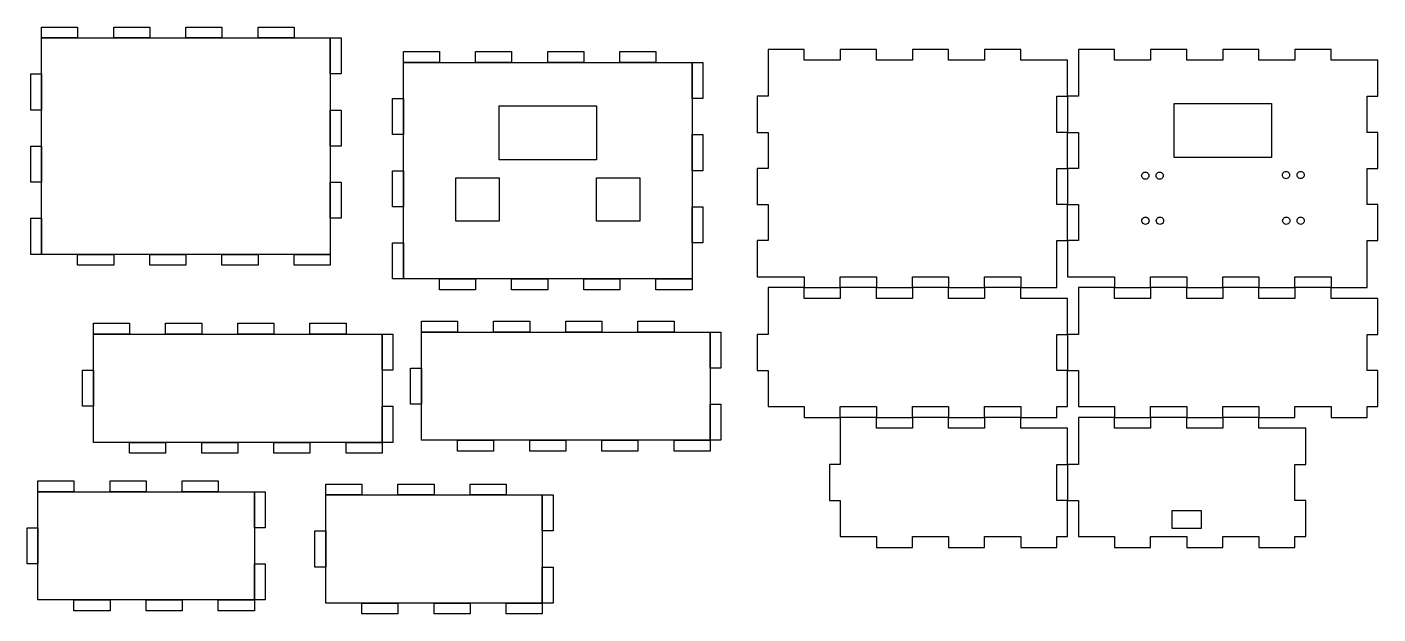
# Model space of a CAD drawing. Extents: x 17 to 392, y 109 to 272.
import ezdxf

# ---------------------------------------------------------------- set-up
doc = ezdxf.new("R2010")
doc.units = 0
doc.layers.add('Layer_1', color=7, linetype='CONTINUOUS')

msp = doc.modelspace()

# ---------------------------------------------------------------- linework, layer by layer
at = {"layer": 'Layer_1', "color": 7}
for points in [[(21.166332, 271.642853), (31.166332, 271.642853), (31.166332, 268.642853), (21.166332, 268.642853)], [(41.166664, 271.642853), (51.166664, 271.642853), (51.166664, 268.642853), (41.166664, 268.642853)], [(61.166664, 271.642853), (71.166664, 271.642853), (71.166664, 268.642853), (61.166664, 268.642853)], [(81.166664, 271.642853), (91.166664, 271.642853), (91.166664, 268.642853), (81.166664, 268.642853)], [(21.166666, 268.642853), (101.166666, 268.642853), (101.166666, 208.642853), (21.166666, 208.642853)], [(101.16666, 258.642704), (101.16666, 268.642704), (104.16666, 268.642704), (104.16666, 258.642704)], [(121.43047, 264.82629), (131.43047, 264.82629), (131.43047, 261.82629), (121.43047, 261.82629)], [(141.4308, 264.82629), (151.4308, 264.82629), (151.4308, 261.82629), (141.4308, 261.82629)], [(161.4308, 264.82629), (171.4308, 264.82629), (171.4308, 261.82629), (161.4308, 261.82629)], [(181.4308, 264.82629), (191.4308, 264.82629), (191.4308, 261.82629), (181.4308, 261.82629)], [(222.51281, 265.458265), (222.51281, 262.458449), (222.51332, 262.458449), (222.51332, 252.458024), (219.51299, 252.458024), (219.51299, 242.458118), (222.51332, 242.458118), (222.51332, 232.458213), (219.51299, 232.458213), (219.51299, 222.458307), (222.51332, 222.458307), (222.51332, 212.458401), (219.51299, 212.458401), (219.51299, 202.458493), (222.51332, 202.458493), (232.51271, 202.458493), (232.51271, 199.45816), (242.51314, 199.45816), (242.51314, 202.458493), (252.51304, 202.458493), (252.51304, 199.45816), (262.51346, 199.45816), (262.51346, 202.458493), (272.51336, 202.458493), (272.51336, 199.45816), (282.51329, 199.45816), (282.51329, 202.458493), (292.51319, 202.458493), (292.51319, 199.45816), (302.51309, 199.45816), (302.51309, 202.458493), (302.51309, 212.458401), (305.51344, 212.458401), (305.51344, 222.458307), (302.51309, 222.458307), (302.51309, 232.458213), (305.51344, 232.458213), (305.51344, 242.458118), (302.51309, 242.458118), (302.51309, 252.458024), (305.51344, 252.458024), (305.51344, 262.457933), (302.51309, 262.457933), (302.51309, 262.458449), (292.51319, 262.458449), (292.51319, 265.458265), (282.51329, 265.458265), (282.51329, 262.458449), (272.51336, 262.458449), (272.51336, 265.458265), (262.51296, 265.458265), (262.51296, 262.458449), (252.51304, 262.458449), (252.51304, 265.458265), (242.51314, 265.458265), (242.51314, 262.458449), (232.51271, 262.458449), (232.51271, 265.458265)], [(308.51276, 265.458264), (308.51276, 262.457932), (308.51329, 262.457932), (308.51329, 252.458023), (305.51347, 252.458023), (305.51347, 242.458117), (308.51329, 242.458117), (308.51329, 232.458212), (305.51347, 232.458212), (305.51347, 222.458306), (308.51329, 222.458306), (308.51329, 212.4584), (305.51347, 212.4584), (305.51347, 202.45798), (308.51329, 202.45798), (318.51319, 202.45798), (318.51319, 199.45816), (328.51309, 199.45816), (328.51309, 202.45798), (338.51352, 202.45798), (338.51352, 199.45816), (348.51342, 199.45816), (348.51342, 202.45798), (358.51332, 202.45798), (358.51332, 199.45816), (368.51322, 199.45816), (368.51322, 202.45798), (378.51315, 202.45798), (378.51315, 199.45816), (388.51305, 199.45816), (388.51305, 202.45798), (388.51305, 212.4584), (391.51337, 212.4584), (391.51337, 222.458306), (388.51305, 222.458306), (388.51305, 232.458212), (391.51337, 232.458212), (391.51337, 242.458117), (388.51305, 242.458117), (388.51305, 252.458023), (391.51337, 252.458023), (391.51337, 262.457932), (388.51305, 262.457932), (378.51315, 262.457932), (378.51315, 265.458264), (368.51322, 265.458264), (368.51322, 262.457932), (358.51332, 262.457932), (358.51332, 265.458264), (348.51342, 265.458264), (348.51342, 262.457932), (338.51352, 262.457932), (338.51352, 265.458264), (328.51309, 265.458264), (328.51309, 262.457932), (318.51319, 262.457932), (318.51319, 265.458264)], [(18.166666, 248.642704), (18.166666, 258.642704), (21.166666, 258.642704), (21.166666, 248.642704)], [(121.4308, 261.82629), (201.4308, 261.82629), (201.4308, 201.82629), (121.4308, 201.82629)], [(201.4308, 251.82629), (201.4308, 261.82629), (204.4308, 261.82629), (204.4308, 251.82629)], [(118.4308, 241.826149), (118.4308, 251.826149), (121.4308, 251.826149), (121.4308, 241.826149)], [(101.16666, 238.642853), (101.16666, 248.642853), (104.16666, 248.642853), (104.16666, 238.642853)], [(147.93114, 249.826004), (174.93114, 249.826004), (174.93114, 234.826004), (147.93114, 234.826004)], [(335.01382, 250.457867), (362.013822, 250.457867), (362.013822, 235.457867), (335.01382, 235.457867)], [(201.4308, 231.826439), (201.4308, 241.826439), (204.4308, 241.826439), (204.4308, 231.826439)], [(18.166666, 228.642853), (18.166666, 238.642853), (21.166666, 238.642853), (21.166666, 228.642853)], [(101.16666, 218.642853), (101.16666, 228.642853), (104.16666, 228.642853), (104.16666, 218.642853)], [(118.4308, 221.826294), (118.4308, 231.826294), (121.4308, 231.826294), (121.4308, 221.826294)], [(135.93114, 229.825996), (147.93114, 229.825996), (147.93114, 217.825996), (135.93114, 217.825996)], [(174.93114, 229.825996), (186.93114, 229.825996), (186.93114, 217.825996), (174.93114, 217.825996)], [(328.01401, 230.457863)], [(332.01401, 230.457863)], [(367.03055, 230.620193)], [(371.08289, 230.624908)], [(201.4308, 211.826431), (201.4308, 221.826431), (204.4308, 221.826431), (204.4308, 211.826431)], [(18.166666, 208.642853), (18.166666, 218.642853), (21.166666, 218.642853), (21.166666, 208.642853)], [(328.08301, 217.950523)], [(332.0835, 217.950523)], [(367.09201, 217.958305)], [(371.09201, 217.958305)], [(118.4308, 201.826294), (118.4308, 211.826294), (121.4308, 211.826294), (121.4308, 201.826294)], [(31.166332, 208.642853), (41.166332, 208.642853), (41.166332, 205.642853), (31.166332, 205.642853)], [(51.166664, 208.642853), (61.166664, 208.642853), (61.166664, 205.642853), (51.166664, 205.642853)], [(71.166664, 208.642853), (81.166664, 208.642853), (81.166664, 205.642853), (71.166664, 205.642853)], [(91.166664, 208.642853), (101.166664, 208.642853), (101.166664, 205.642853), (91.166664, 205.642853)], [(131.43047, 201.826294), (141.43047, 201.826294), (141.43047, 198.826294), (131.43047, 198.826294)], [(151.4308, 201.826294), (161.4308, 201.826294), (161.4308, 198.826294), (151.4308, 198.826294)], [(171.4308, 201.826294), (181.4308, 201.826294), (181.4308, 198.826294), (171.4308, 198.826294)], [(191.4308, 201.826294), (201.4308, 201.826294), (201.4308, 198.826294), (191.4308, 198.826294)], [(222.51283, 199.45816), (222.51283, 196.45834), (222.51336, 196.45834), (222.51336, 186.45844), (219.51301, 186.45844), (219.51301, 176.45853), (222.51336, 176.45853), (222.51336, 166.45811), (232.51273, 166.45811), (232.51273, 163.45829), (242.51263, 163.45829), (242.51263, 166.45811), (252.51306, 166.45811), (252.51306, 163.45829), (262.51296, 163.45829), (262.51296, 166.45811), (272.51339, 166.45811), (272.51339, 163.45829), (282.51329, 163.45829), (282.51329, 166.45811), (292.51322, 166.45811), (292.51322, 163.45829), (302.51312, 163.45829), (302.51312, 166.45811), (305.51294, 166.45811), (305.51294, 176.45801), (302.51312, 176.45801), (302.51312, 186.45844), (305.51294, 186.45844), (305.51294, 196.45834), (302.51312, 196.45834), (292.51322, 196.45834), (292.51322, 199.45816), (282.51329, 199.45816), (282.51329, 196.45834), (272.51339, 196.45834), (272.51339, 199.45816), (262.51296, 199.45816), (262.51296, 196.45834), (252.51306, 196.45834), (252.51306, 199.45816), (242.51316, 199.45816), (242.51316, 196.45834), (232.51273, 196.45834), (232.51273, 199.45816)], [(308.51326, 199.45816), (308.51326, 196.45834), (308.51326, 186.45843), (305.51344, 186.45843), (305.51344, 176.45853), (308.51326, 176.45853), (308.51326, 166.4581), (318.51316, 166.4581), (318.51316, 163.45829), (328.51306, 163.45829), (328.51306, 166.4581), (338.51349, 166.4581), (338.51349, 163.45829), (348.51339, 163.45829), (348.51339, 166.4581), (358.51332, 166.4581), (358.51332, 163.45829), (368.51372, 163.45829), (368.51372, 166.4581), (378.51365, 166.4581), (378.51365, 163.45829), (388.51355, 163.45829), (388.51355, 166.4581), (391.51337, 166.4581), (391.51337, 176.45801), (388.51355, 176.45801), (388.51355, 186.45843), (391.51337, 186.45843), (391.51337, 196.45834), (388.51355, 196.45834), (378.51365, 196.45834), (378.51365, 199.45816), (368.51372, 199.45816), (368.51372, 196.45834), (358.51332, 196.45834), (358.51332, 199.45816), (348.51339, 199.45816), (348.51339, 196.45834), (338.51349, 196.45834), (338.51349, 199.45816), (328.51359, 199.45816), (328.51359, 196.45834), (318.51316, 196.45834), (318.51316, 199.45816)], [(35.546509, 189.55414), (45.546509, 189.55414), (45.546509, 186.55414), (35.546509, 186.55414)], [(55.546844, 189.55414), (65.546844, 189.55414), (65.546844, 186.55414), (55.546844, 186.55414)], [(75.546844, 189.55414), (85.546844, 189.55414), (85.546844, 186.55414), (75.546844, 186.55414)], [(95.546844, 189.55414), (105.546844, 189.55414), (105.546844, 186.55414), (95.546844, 186.55414)], [(126.4308, 190.12157), (136.4308, 190.12157), (136.4308, 187.12157), (126.4308, 187.12157)], [(146.43114, 190.12157), (156.43114, 190.12157), (156.43114, 187.12157), (146.43114, 187.12157)], [(166.43114, 190.12157), (176.43114, 190.12157), (176.43114, 187.12157), (166.43114, 187.12157)], [(186.43114, 190.12157), (196.43114, 190.12157), (196.43114, 187.12157), (186.43114, 187.12157)], [(35.546848, 186.55414), (115.546848, 186.55414), (115.546848, 156.55414), (35.546848, 156.55414)], [(115.54685, 176.55414), (115.54685, 186.55414), (118.54685, 186.55414), (118.54685, 176.55414)], [(126.43114, 187.12157), (206.43114, 187.12157), (206.43114, 157.121568), (126.43114, 157.121568)], [(206.43115, 177.12157), (206.43115, 187.12157), (209.43115, 187.12157), (209.43115, 177.12157)], [(32.546848, 166.55414), (32.546848, 176.55414), (35.546848, 176.55414), (35.546848, 166.55414)], [(123.43114, 167.12158), (123.43114, 177.12158), (126.43114, 177.12158), (126.43114, 167.12158)], [(115.54685, 156.554), (115.54685, 166.554), (118.54685, 166.554), (118.54685, 156.554)], [(206.43115, 157.12144), (206.43115, 167.12144), (209.43115, 167.12144), (209.43115, 157.12144)], [(242.51263, 163.45829), (242.51263, 160.45847), (242.51263, 150.45856), (239.51281, 150.45856), (239.51281, 140.45814), (242.51263, 140.45814), (242.51263, 130.45823), (252.51253, 130.45823), (252.51253, 127.45842), (262.51246, 127.45842), (262.51246, 130.45823), (272.51236, 130.45823), (272.51236, 127.45842), (282.51226, 127.45842), (282.51226, 130.45823), (292.51269, 130.45823), (292.51269, 127.45842), (302.51259, 127.45842), (302.51259, 130.45823), (305.51291, 130.45823), (305.51291, 140.45814), (302.51259, 140.45814), (302.51259, 150.45856), (305.51291, 150.45856), (305.51291, 160.45847), (302.51259, 160.45847), (292.51269, 160.45847), (292.51269, 163.45829), (282.51279, 163.45829), (282.51279, 160.45847), (272.51286, 160.45847), (272.51286, 163.45829), (262.51246, 163.45829), (262.51246, 160.45847), (252.51253, 160.45847), (252.51253, 163.45829)], [(308.51326, 163.45829), (308.51326, 160.45796), (308.51326, 150.45805), (305.51291, 150.45805), (305.51291, 140.45815), (308.51326, 140.45815), (308.51326, 130.45824), (318.51263, 130.45824), (318.51263, 127.45842), (328.51306, 127.45842), (328.51306, 130.45824), (338.51296, 130.45824), (338.51296, 127.45842), (348.51286, 127.45842), (348.51286, 130.45824), (358.51329, 130.45824), (358.51329, 127.45842), (368.51319, 127.45842), (368.51319, 130.45824), (371.51301, 130.45824), (371.51301, 140.45815), (368.51319, 140.45815), (368.51319, 150.45805), (371.51301, 150.45805), (371.51301, 160.45796), (368.51319, 160.45796), (358.51329, 160.45796), (358.51329, 163.45829), (348.51339, 163.45829), (348.51339, 160.45796), (338.51296, 160.45796), (338.51296, 163.45829), (328.51306, 163.45829), (328.51306, 160.45796), (318.51316, 160.45796), (318.51316, 163.45829)], [(45.546516, 156.55414), (55.546516, 156.55414), (55.546516, 153.55414), (45.546516, 153.55414)], [(65.546844, 156.55414), (75.546844, 156.55414), (75.546844, 153.55414), (65.546844, 153.55414)], [(85.546844, 156.55414), (95.546844, 156.55414), (95.546844, 153.55414), (85.546844, 153.55414)], [(105.54684, 156.55414), (115.54684, 156.55414), (115.54684, 153.55414), (105.54684, 153.55414)], [(136.4308, 157.12158), (146.4308, 157.12158), (146.4308, 154.12158), (136.4308, 154.12158)], [(156.43114, 157.12158), (166.43114, 157.12158), (166.43114, 154.12158), (156.43114, 154.12158)], [(176.43114, 157.12158), (186.43114, 157.12158), (186.43114, 154.12158), (176.43114, 154.12158)], [(196.43112, 157.12158), (206.43112, 157.12158), (206.43112, 154.12158), (196.43112, 154.12158)], [(20.135639, 145.88847), (30.135639, 145.88847), (30.135639, 142.88847), (20.135639, 142.88847)], [(20.135654, 142.88847), (80.135654, 142.88847), (80.135654, 112.888468), (20.135654, 112.888468)], [(40.135654, 145.88847), (50.135654, 145.88847), (50.135654, 142.88847), (40.135654, 142.88847)], [(60.13567, 145.88847), (70.13567, 145.88847), (70.13567, 142.88847), (60.13567, 142.88847)], [(80.135674, 132.88847), (80.135674, 142.88847), (83.135674, 142.88847), (83.135674, 132.88847)], [(99.931122, 145), (109.931122, 145), (109.931122, 142), (99.931122, 142)], [(119.93112, 145), (129.93112, 145), (129.93112, 142), (119.93112, 142)], [(139.93114, 145), (149.93114, 145), (149.93114, 142), (139.93114, 142)], [(99.931129, 142), (159.931129, 142), (159.931129, 111.999998), (99.931129, 111.999998)], [(159.93114, 132), (159.93114, 142), (162.93114, 142), (162.93114, 132)], [(334.51297, 137.70755), (342.51297, 137.70755), (342.51297, 132.70755), (334.51297, 132.70755)], [(17.135639, 122.88847), (17.135639, 132.88847), (20.135639, 132.88847), (20.135639, 122.88847)], [(96.931129, 122), (96.931129, 132), (99.931129, 132), (99.931129, 122)], [(80.135674, 112.88834), (80.135674, 122.88834), (83.135674, 122.88834), (83.135674, 112.88834)], [(159.93114, 111.99986), (159.93114, 121.99986), (162.93114, 121.99986), (162.93114, 111.99986)], [(30.135303, 112.88847), (40.135303, 112.88847), (40.135303, 109.88847), (30.135303, 109.88847)], [(50.135303, 112.88847), (60.135303, 112.88847), (60.135303, 109.88847), (50.135303, 109.88847)], [(70.135651, 112.88847), (80.135651, 112.88847), (80.135651, 109.88847), (70.135651, 109.88847)], [(109.93078, 112), (119.93078, 112), (119.93078, 109), (109.93078, 109)], [(129.93077, 112), (139.93077, 112), (139.93077, 109), (129.93077, 109)], [(149.93112, 112), (159.93112, 112), (159.93112, 109), (149.93112, 109)]]:
    msp.add_lwpolyline(points, close=True, dxfattribs=at)
for points in [[(326.01401, 230.457863), (326.01401, 230.815129), (326.204609, 231.145256), (326.51401, 231.323888)], [(326.51401, 229.591838), (326.204609, 229.77047), (326.01401, 230.100597), (326.01401, 230.457863)], [(326.51401, 231.323888), (326.823411, 231.502521), (327.204609, 231.502521), (327.51401, 231.323888)], [(327.51401, 229.591838), (327.204609, 229.413205), (326.823411, 229.413205), (326.51401, 229.591838)], [(327.51401, 231.323888), (327.823411, 231.145256), (328.01401, 230.815129), (328.01401, 230.457863)], [(328.01401, 230.457863), (328.01401, 230.100597), (327.823411, 229.77047), (327.51401, 229.591838)], [(330.01401, 230.457863), (330.01401, 230.815129), (330.204609, 231.145256), (330.51401, 231.323888)], [(330.51401, 229.591838), (330.204609, 229.77047), (330.01401, 230.100597), (330.01401, 230.457863)], [(330.51401, 231.323888), (330.823411, 231.502521), (331.204609, 231.502521), (331.51401, 231.323888)], [(331.51401, 229.591838), (331.204609, 229.413205), (330.823411, 229.413205), (330.51401, 229.591838)], [(331.51401, 231.323888), (331.823411, 231.145256), (332.01401, 230.815129), (332.01401, 230.457863)], [(332.01401, 230.457863), (332.01401, 230.100597), (331.823411, 229.77047), (331.51401, 229.591838)], [(365.03055, 230.620193), (365.03055, 230.977459), (365.221149, 231.307586), (365.53055, 231.486218)], [(365.53055, 229.754168), (365.221149, 229.9328), (365.03055, 230.262927), (365.03055, 230.620193)], [(365.53055, 231.486218), (365.839951, 231.664851), (366.221149, 231.664851), (366.53055, 231.486218)], [(366.53055, 229.754168), (366.221149, 229.575535), (365.839951, 229.575535), (365.53055, 229.754168)], [(366.53055, 231.486218), (366.839951, 231.307586), (367.03055, 230.977459), (367.03055, 230.620193)], [(367.03055, 230.620193), (367.03055, 230.262927), (366.839951, 229.9328), (366.53055, 229.754168)], [(369.08289, 230.624908), (369.08289, 230.982174), (369.273489, 231.312301), (369.58289, 231.490933)], [(369.58289, 229.758883), (369.273489, 229.937515), (369.08289, 230.267642), (369.08289, 230.624908)], [(369.58289, 231.490933), (369.892291, 231.669566), (370.273489, 231.669566), (370.58289, 231.490933)], [(370.58289, 229.758883), (370.273489, 229.58025), (369.892291, 229.58025), (369.58289, 229.758883)], [(370.58289, 231.490933), (370.892291, 231.312301), (371.08289, 230.982174), (371.08289, 230.624908)], [(371.08289, 230.624908), (371.08289, 230.267642), (370.892291, 229.937515), (370.58289, 229.758883)], [(326.08301, 217.950523), (326.08301, 218.307789), (326.273609, 218.637916), (326.58301, 218.816548)], [(326.58301, 217.084498), (326.273609, 217.26313), (326.08301, 217.593257), (326.08301, 217.950523)], [(326.58301, 218.816548), (326.892411, 218.995181), (327.273609, 218.995181), (327.58301, 218.816548)], [(327.58301, 218.816548), (327.892411, 218.637916), (328.08301, 218.307789), (328.08301, 217.950523)], [(328.08301, 217.950523), (328.08301, 217.593257), (327.892411, 217.26313), (327.58301, 217.084498)], [(330.0835, 217.950523), (330.0835, 218.307789), (330.274099, 218.637916), (330.5835, 218.816548)], [(330.5835, 217.084498), (330.274099, 217.26313), (330.0835, 217.593257), (330.0835, 217.950523)], [(330.5835, 218.816548), (330.892901, 218.995181), (331.274099, 218.995181), (331.5835, 218.816548)], [(331.5835, 218.816548), (331.892901, 218.637916), (332.0835, 218.307789), (332.0835, 217.950523)], [(332.0835, 217.950523), (332.0835, 217.593257), (331.892901, 217.26313), (331.5835, 217.084498)], [(365.09201, 217.958305), (365.09201, 218.315571), (365.282609, 218.645698), (365.59201, 218.82433)], [(365.59201, 217.09228), (365.282609, 217.270912), (365.09201, 217.601039), (365.09201, 217.958305)], [(365.59201, 218.82433), (365.901411, 219.002963), (366.282609, 219.002963), (366.59201, 218.82433)], [(366.59201, 218.82433), (366.901411, 218.645698), (367.09201, 218.315571), (367.09201, 217.958305)], [(367.09201, 217.958305), (367.09201, 217.601039), (366.901411, 217.270912), (366.59201, 217.09228)], [(369.09201, 217.958305), (369.09201, 218.315571), (369.282609, 218.645698), (369.59201, 218.82433)], [(369.59201, 217.09228), (369.282609, 217.270912), (369.09201, 217.601039), (369.09201, 217.958305)], [(369.59201, 218.82433), (369.901411, 219.002963), (370.282609, 219.002963), (370.59201, 218.82433)], [(370.59201, 218.82433), (370.901411, 218.645698), (371.09201, 218.315571), (371.09201, 217.958305)], [(371.09201, 217.958305), (371.09201, 217.601039), (370.901411, 217.270912), (370.59201, 217.09228)], [(327.58301, 217.084498), (327.273609, 216.905865), (326.892411, 216.905865), (326.58301, 217.084498)], [(331.5835, 217.084498), (331.274099, 216.905865), (330.892901, 216.905865), (330.5835, 217.084498)], [(366.59201, 217.09228), (366.282609, 216.913647), (365.901411, 216.913647), (365.59201, 217.09228)], [(370.59201, 217.09228), (370.282609, 216.913647), (369.901411, 216.913647), (369.59201, 217.09228)]]:
    msp.add_open_spline(points, degree=3, dxfattribs=at)

doc.saveas('drawing.dxf')
